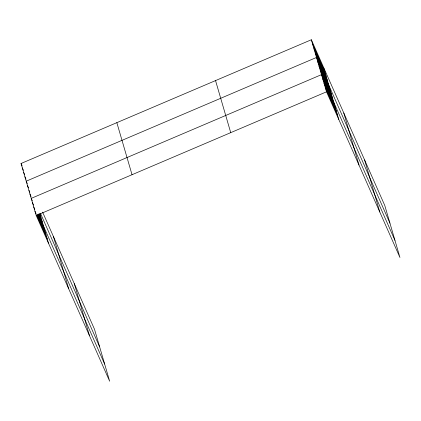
<?xml version="1.0" encoding="UTF-8"?>
<svg xmlns="http://www.w3.org/2000/svg" width="421" height="421" viewBox="0 0 421 421"><rect width="100%" height="100%" fill="white"/><g stroke="black" fill="none" stroke-linecap="round" stroke-linejoin="round"><path stroke-width="0.63" d="M42.6 212.121L94.478 329.185L109.66 381.242L36.232 215.547L21.05 163.49L311.34 39.758L384.768 205.453L399.95 257.51L326.522 91.815L311.34 39.758M36.232 215.547L326.522 91.815M312.629 44.184L324.88 71.833M313.919 48.61L326.175 76.254M315.213 53.03L327.464 80.679M389.93 223.151L316.503 57.456L26.213 181.188L27.276 183.593M317.755 61.75L330.006 89.399M319.007 66.044L331.259 93.694M320.26 70.339L332.511 97.988M394.94 240.328L321.512 74.638L31.222 198.37L32.291 200.775M322.765 78.932L335.016 106.576M324.017 83.226L336.268 110.876M325.27 87.521L337.521 115.17M21.05 163.49L22.113 165.895M22.339 167.916L23.408 170.321M23.634 172.342L24.697 174.747M24.923 176.767L25.986 179.167M40.59 213.631L99.64 346.883M27.465 185.487L28.533 187.887M28.986 190.381L29.786 192.181M39.374 213.821L40.969 217.425M29.97 194.076L31.038 196.481M38.758 213.91L42.221 221.72M38.416 214.599L104.65 364.065M32.475 202.664L33.543 205.069M37.806 214.684L44.726 230.313M33.727 206.958L34.796 209.363M37.19 214.773L45.978 234.608M34.98 211.253L36.048 213.657M36.58 214.857L47.236 238.902M364.575 159.896L379.763 211.952M343.778 112.96L358.966 165.016M323.591 67.407L338.779 119.464M215.541 80.59L230.729 132.647M116.843 122.658L132.031 174.715M74.291 283.633L89.473 335.684M53.488 236.697L68.676 288.748M39.895 213.747L48.489 243.196"/></g></svg>
